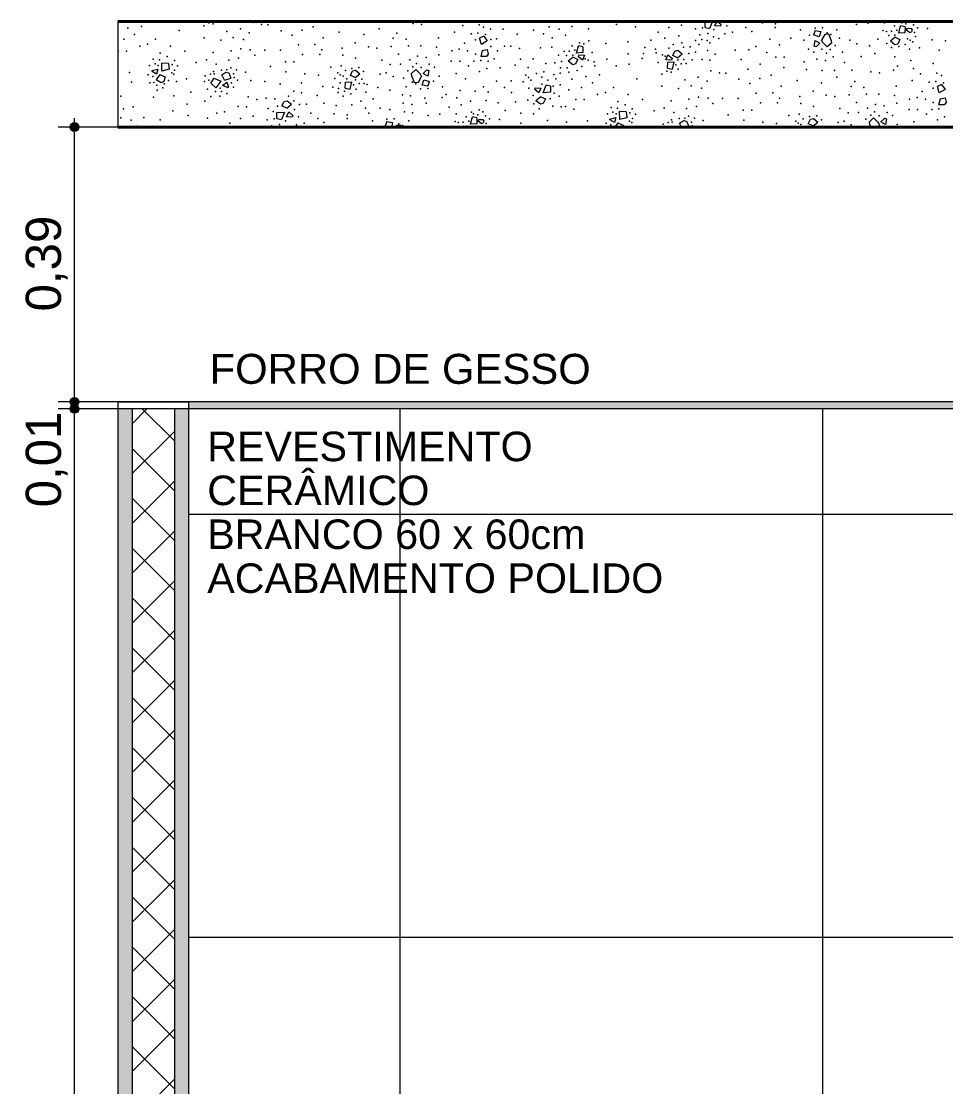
# Model space of a CAD drawing. Header units: metres. Extents: x -1.4 to 64, y -2.2 to 1.7.
# Drawn here: x 57.613 to 58.925, y 0.146 to 1.658 of the extents above; entities that cross this region are included whole.
import ezdxf

# ---------------------------------------------------------------- set-up
doc = ezdxf.new("R2010")
doc.units = ezdxf.units.M
doc.header["$MEASUREMENT"] = 0
for name, color, linetype in [('COTAS CORTE', 7, 'Continuous'), ('FORRO.EXEC', 7, 'Continuous'), ('LAJES.EST', 7, 'Continuous'), ('PAREDE CONSTRUIR', 7, 'Continuous')]:
    doc.layers.add(name, color=color, linetype=linetype)
for name, color, linetype, lineweight, true_color in [('COTAS CORTE_Caneta_No__25', 7, 'Continuous', 13, 0x982312), ('LAJES.EST_Caneta_No__97', 7, 'Continuous', 13, 0x6b6b6b), ('NOTAS-EXECUTIVO.ARQ_Caneta_No__12', 7, 'Continuous', 0, 0x030303), ('PAREDE CONSTRUIR_Caneta_No__97', 7, 'Continuous', 13, 0x6b6b6b)]:
    doc.layers.add(name, color=color, linetype=linetype, lineweight=lineweight, true_color=true_color)
for name, color, linetype, lineweight in [('FORRO.EXEC_Caneta_No__241', 7, 'Continuous', 13), ('LAJES.EST_Caneta_No__1', 7, 'Continuous', 40), ('LAJES.EST_Caneta_No__241', 7, 'Continuous', 13), ('PAREDE CONSTRUIR_Caneta_No__241', 7, 'Continuous', 13), ('PAREDE CONSTRUIR_Caneta_No__83', 84, 'Continuous', 0)]:
    doc.layers.add(name, color=color, linetype=linetype, lineweight=lineweight)
doc.styles.add('GENERATED_STYLE_1', font='arial.ttf')
doc.dimstyles.new('GENERATED_STYLE__1', dxfattribs={"dimtxt": 0.05, "dimasz": 0.02375, "dimexe": 0.18, "dimexo": 0.267183, "dimgap": 0, "dimtad": 1, "dimzin": 0, "dimdsep": 46, "dimtxsty": 'GENERATED_STYLE_1', "dimblk": 'ARROWHEAD_11', "dimblk1": 'ARROWHEAD_11', "dimblk2": 'ARROWHEAD_11', "dimcen": 0.09, "dimclrd": 256, "dimclre": 256, "dimclrt": 256, "dimadec": 0, "dimazin": 0, "dimtfac": 1, "dimtdec": 4, "dimtmove": 0, "dimatfit": 3, "dimfxl": 0, "dimtolj": 1, "dimtzin": 0, "dimarcsym": 0})

# ---------------------------------------------------------------- blocks, each defined once
blk = doc.blocks.new('*X181', base_point=(3.3766, -2.0419))
at = {"layer": 'LAJES.EST_Caneta_No__241', "color": 7, "linetype": 'Continuous', "lineweight": 13}
for p, q in [((58.5838, 1.6493), (58.5841, 1.6577)), ((58.5838, 1.6493), (58.5903, 1.6479)), ((58.5841, 1.6577), (58.5895, 1.6581)), ((58.5944, 1.6581), (58.5903, 1.6479)), ((58.5978, 1.6517), (58.6004, 1.6581)), ((58.6058, 1.6513), (58.5978, 1.6517)), ((58.6013, 1.6581), (58.6064, 1.6539)), ((58.6064, 1.6539), (58.6058, 1.6513)), ((58.8589, 1.6414), (58.8614, 1.6517)), ((58.8679, 1.6503), (58.8614, 1.6517)), ((58.8679, 1.6503), (58.8676, 1.6419)), ((58.8698, 1.6456), (58.8705, 1.6482)), ((58.8705, 1.6482), (58.8768, 1.6479)), ((58.2698, 1.637), (58.2638, 1.6342)), ((58.2665, 1.6253), (58.2638, 1.6342)), ((58.2698, 1.637), (58.2746, 1.6302)), ((58.7399, 1.6452), (58.7376, 1.6389)), ((58.746, 1.636), (58.7376, 1.6389)), ((58.7399, 1.6452), (58.7481, 1.6437)), ((58.7481, 1.6437), (58.746, 1.636)), ((58.7536, 1.6395), (58.749, 1.6315)), ((58.7596, 1.6399), (58.7536, 1.6395)), ((58.7626, 1.6315), (58.7596, 1.6399)), ((58.8538, 1.6355), (58.847, 1.6299)), ((58.8538, 1.6355), (58.8605, 1.6323)), ((58.8676, 1.6419), (58.8589, 1.6414)), ((58.8738, 1.6423), (58.8698, 1.6456)), ((58.8738, 1.6423), (58.8766, 1.6433)), ((58.8778, 1.6464), (58.8766, 1.6433)), ((58.8778, 1.6464), (58.8768, 1.6479)), ((58.2746, 1.6302), (58.2665, 1.6253)), ((58.2675, 1.6167), (58.2748, 1.6182)), ((58.2748, 1.6182), (58.2762, 1.6113)), ((58.4016, 1.6131), (58.4041, 1.6234)), ((58.4106, 1.622), (58.4041, 1.6234)), ((58.4106, 1.622), (58.4103, 1.6137)), ((58.7389, 1.6231), (58.7403, 1.6309)), ((58.7414, 1.6221), (58.7389, 1.6231)), ((58.7403, 1.6309), (58.7469, 1.6272)), ((58.7469, 1.6272), (58.7414, 1.6221)), ((58.7512, 1.628), (58.749, 1.6315)), ((58.7572, 1.6217), (58.7512, 1.628)), ((58.7631, 1.6273), (58.7572, 1.6217)), ((58.7626, 1.6315), (58.7631, 1.6273)), ((58.8533, 1.6249), (58.847, 1.6299)), ((58.8574, 1.6259), (58.8533, 1.6249)), ((58.8605, 1.6323), (58.8574, 1.6259)), ((58.2675, 1.6167), (58.2655, 1.6082)), ((58.2735, 1.608), (58.2655, 1.6082)), ((58.2762, 1.6113), (58.2735, 1.608)), ((58.3965, 1.6072), (58.3897, 1.6017)), ((58.3965, 1.6072), (58.4032, 1.604)), ((58.4032, 1.604), (58.4001, 1.5977)), ((58.4103, 1.6137), (58.4016, 1.6131)), ((58.4042, 1.6078), (58.4048, 1.6105)), ((58.41, 1.6031), (58.4042, 1.6078)), ((58.4048, 1.6105), (58.4128, 1.6101)), ((58.4128, 1.6101), (58.41, 1.6031)), ((58.5283, 1.6035), (58.5312, 1.6106)), ((58.5363, 1.6032), (58.5283, 1.6035)), ((58.5312, 1.6106), (58.537, 1.6058)), ((58.537, 1.6058), (58.5363, 1.6032)), ((58.5379, 1.6096), (58.541, 1.616)), ((58.5446, 1.6064), (58.5379, 1.6096)), ((58.541, 1.616), (58.5451, 1.617)), ((58.5446, 1.6064), (58.5514, 1.612)), ((58.5451, 1.617), (58.5514, 1.612)), ((57.799, 1.5868), (57.7991, 1.5881)), ((57.7991, 1.5881), (57.8072, 1.5904)), ((57.8072, 1.5904), (57.8055, 1.583)), ((57.813, 1.5874), (57.8127, 1.5988)), ((57.8222, 1.5983), (57.8127, 1.5988)), ((57.8232, 1.59), (57.813, 1.5874)), ((57.8222, 1.5983), (57.8232, 1.59)), ((58.0806, 1.5814), (58.0837, 1.5877)), ((58.0837, 1.5877), (58.0878, 1.5887)), ((58.0878, 1.5887), (58.0941, 1.5837)), ((58.1674, 1.5841), (58.1733, 1.5897)), ((58.1733, 1.5897), (58.1793, 1.5834)), ((58.1836, 1.5842), (58.1891, 1.5893)), ((58.1891, 1.5893), (58.1916, 1.5883)), ((58.1916, 1.5883), (58.1902, 1.5804)), ((58.3961, 1.5966), (58.3897, 1.6017)), ((58.4001, 1.5977), (58.3961, 1.5966)), ((58.5305, 1.5916), (58.5308, 1.6)), ((58.5305, 1.5916), (58.537, 1.5902)), ((58.5308, 1.6), (58.5395, 1.6005)), ((58.5395, 1.6005), (58.537, 1.5902)), ((57.8055, 1.583), (57.799, 1.5868)), ((57.8101, 1.5828), (57.8048, 1.5749)), ((57.8118, 1.5709), (57.8048, 1.5749)), ((57.8101, 1.5828), (57.8177, 1.5794)), ((57.8157, 1.5726), (57.8118, 1.5709)), ((57.8177, 1.5794), (57.8157, 1.5726)), ((57.8825, 1.5703), (57.8869, 1.5774)), ((57.8869, 1.5774), (57.8965, 1.573)), ((57.8965, 1.573), (57.8895, 1.5639)), ((57.8979, 1.5822), (57.9037, 1.5862)), ((57.9017, 1.5748), (57.8979, 1.5822)), ((57.9017, 1.5748), (57.9108, 1.5775)), ((57.9037, 1.5862), (57.9078, 1.585)), ((57.9078, 1.585), (57.9108, 1.5775)), ((58.0873, 1.5782), (58.0806, 1.5814)), ((58.0873, 1.5782), (58.0941, 1.5837)), ((58.1679, 1.5799), (58.1674, 1.5841)), ((58.1679, 1.5799), (58.1709, 1.5715)), ((58.1769, 1.5719), (58.1815, 1.5798)), ((58.1793, 1.5834), (58.1815, 1.5798)), ((58.1824, 1.5677), (58.1845, 1.5753)), ((58.1902, 1.5804), (58.1836, 1.5842)), ((58.1845, 1.5753), (58.1929, 1.5725)), ((58.1906, 1.5662), (58.1929, 1.5725)), ((57.8825, 1.5703), (57.8895, 1.5639)), ((57.8991, 1.567), (57.9051, 1.5716)), ((57.9068, 1.5637), (57.8991, 1.567)), ((57.9051, 1.5716), (57.9077, 1.5646)), ((57.9077, 1.5646), (57.9068, 1.5637)), ((58.0732, 1.5634), (58.0735, 1.5717)), ((58.0732, 1.5634), (58.0797, 1.562)), ((58.0735, 1.5717), (58.0822, 1.5723)), ((58.0822, 1.5723), (58.0797, 1.562)), ((58.1709, 1.5715), (58.1769, 1.5719)), ((58.1906, 1.5662), (58.1824, 1.5677)), ((58.3421, 1.5613), (58.3427, 1.5639)), ((58.3478, 1.5565), (58.3421, 1.5613)), ((58.3427, 1.5639), (58.3507, 1.5635)), ((58.3507, 1.5635), (58.3478, 1.5565)), ((58.3539, 1.5566), (58.3582, 1.5673)), ((58.3644, 1.5575), (58.3539, 1.5566)), ((58.3647, 1.5659), (58.3582, 1.5673)), ((58.3647, 1.5659), (58.3644, 1.5575)), ((58.9196, 1.5684), (58.9136, 1.5657)), ((58.9163, 1.5567), (58.9136, 1.5657)), ((58.9244, 1.5616), (58.9163, 1.5567)), ((58.9196, 1.5684), (58.9244, 1.5616)), ((57.9834, 1.5381), (57.9865, 1.5445)), ((57.9865, 1.5445), (57.9906, 1.5455)), ((57.9906, 1.5455), (57.9969, 1.5405)), ((58.3506, 1.5511), (58.3438, 1.5455)), ((58.3502, 1.5405), (58.3438, 1.5455)), ((58.3506, 1.5511), (58.3573, 1.5479)), ((58.3573, 1.5479), (58.3542, 1.5415)), ((58.9173, 1.5481), (58.9153, 1.5396)), ((58.9173, 1.5481), (58.9246, 1.5496)), ((58.926, 1.5427), (58.9233, 1.5394)), ((58.9246, 1.5496), (58.926, 1.5427)), ((57.976, 1.5201), (57.9763, 1.5285)), ((57.9763, 1.5285), (57.9868, 1.5294)), ((57.9868, 1.5294), (57.9825, 1.5187)), ((57.9901, 1.5349), (57.9834, 1.5381)), ((57.99, 1.5225), (57.9929, 1.5295)), ((57.9901, 1.5349), (57.9969, 1.5405)), ((57.9929, 1.5295), (57.9987, 1.5247)), ((58.3542, 1.5415), (58.3502, 1.5405)), ((58.4628, 1.5188), (58.4625, 1.5302)), ((58.472, 1.5297), (58.4625, 1.5302)), ((58.472, 1.5297), (58.473, 1.5214)), ((58.9233, 1.5394), (58.9153, 1.5396)), ((57.976, 1.5201), (57.9825, 1.5187)), ((57.998, 1.5221), (57.99, 1.5225)), ((57.9987, 1.5247), (57.998, 1.5221)), ((58.1321, 1.516), (58.1298, 1.5097)), ((58.1321, 1.516), (58.1403, 1.5145)), ((58.1403, 1.5145), (58.1386, 1.5081)), ((58.2511, 1.5122), (58.2537, 1.5225)), ((58.2598, 1.5128), (58.2511, 1.5122)), ((58.2601, 1.5211), (58.2537, 1.5225)), ((58.2601, 1.5211), (58.2598, 1.5128)), ((58.262, 1.5164), (58.2627, 1.519)), ((58.2661, 1.5131), (58.262, 1.5164)), ((58.2627, 1.519), (58.269, 1.5187)), ((58.2661, 1.5131), (58.2688, 1.5141)), ((58.27, 1.5172), (58.2688, 1.5141)), ((58.27, 1.5172), (58.269, 1.5187)), ((58.4488, 1.5182), (58.4489, 1.5195)), ((58.4553, 1.5144), (58.4488, 1.5182)), ((58.4489, 1.5195), (58.457, 1.5218)), ((58.457, 1.5218), (58.4553, 1.5144)), ((58.4599, 1.5142), (58.4559, 1.5081)), ((58.4599, 1.5142), (58.4676, 1.5108)), ((58.473, 1.5214), (58.4628, 1.5188)), ((58.5477, 1.5136), (58.5535, 1.5176)), ((58.5505, 1.5081), (58.5477, 1.5136)), ((58.5535, 1.5176), (58.5576, 1.5164)), ((58.5576, 1.5164), (58.5606, 1.5089)), ((58.7304, 1.5128), (58.7335, 1.5191)), ((58.7371, 1.5096), (58.7304, 1.5128)), ((58.7335, 1.5191), (58.7376, 1.5201)), ((58.7371, 1.5096), (58.7439, 1.5151)), ((58.7376, 1.5201), (58.7439, 1.5151)), ((58.8173, 1.5155), (58.8231, 1.5211)), ((58.8177, 1.5113), (58.8173, 1.5155)), ((58.8231, 1.5211), (58.8292, 1.5148)), ((58.8292, 1.5148), (58.8313, 1.5112)), ((58.8334, 1.5156), (58.8389, 1.5207)), ((58.84, 1.5118), (58.8334, 1.5156)), ((58.8389, 1.5207), (58.8414, 1.5197)), ((58.8414, 1.5197), (58.84, 1.5118)), ((58.1345, 1.5081), (58.1298, 1.5097)), ((58.1458, 1.5103), (58.1446, 1.5081)), ((58.1518, 1.5107), (58.1458, 1.5103)), ((58.1527, 1.5081), (58.1518, 1.5107)), ((58.4676, 1.5108), (58.4668, 1.5081)), ((58.5363, 1.5081), (58.5368, 1.5088)), ((58.5368, 1.5088), (58.5382, 1.5081)), ((58.5579, 1.5081), (58.5606, 1.5089)), ((58.8177, 1.5113), (58.8188, 1.5081)), ((58.8295, 1.5081), (58.8313, 1.5112))]:
    blk.add_line(p, q, dxfattribs=at)
for p in [(57.7526, 1.6571), (57.7646, 1.6483), (57.7842, 1.6509), (57.8724, 1.6517), (57.8796, 1.6561), (57.8856, 1.6545), (57.9423, 1.6566), (57.9543, 1.6534), (57.9633, 1.653), (58.0277, 1.6505), (58.1002, 1.6567), (58.1176, 1.6568), (58.1422, 1.6575), (58.1694, 1.6552), (58.1816, 1.6534), (58.2014, 1.6576), (58.24, 1.6523), (58.2632, 1.6531), (58.2694, 1.6499), (58.3624, 1.6502), (58.3948, 1.6509), (58.458, 1.6537), (58.4853, 1.6501), (58.4986, 1.6567), (58.5324, 1.6492), (58.5505, 1.6527), (58.5803, 1.649), (58.6146, 1.6518), (58.6323, 1.6568), (58.6419, 1.6495), (58.6653, 1.6561), (58.6835, 1.6493), (58.6836, 1.6546), (58.7143, 1.6568), (58.74, 1.6486), (58.7503, 1.649), (58.7762, 1.6574), (58.7988, 1.6538), (58.8151, 1.6555), (58.8386, 1.6561), (58.8525, 1.6517), (58.863, 1.656), (58.869, 1.6544), (58.8798, 1.6531), (58.8855, 1.649), (58.8997, 1.6481), (57.7589, 1.633), (57.7742, 1.6394), (57.8374, 1.6451), (57.8728, 1.6349), (57.9053, 1.6437), (57.9143, 1.6351), (57.9244, 1.6473), (57.9369, 1.6417), (57.982, 1.6445), (57.9977, 1.6383), (58.012, 1.6458), (58.042, 1.6349), (58.0647, 1.6428), (58.0994, 1.6395), (58.1212, 1.6474), (58.1413, 1.634), (58.1464, 1.6414), (58.2053, 1.6349), (58.228, 1.6428), (58.252, 1.6402), (58.2615, 1.6414), (58.2724, 1.6394), (58.2795, 1.6469), (58.288, 1.6332), (58.2972, 1.6471), (58.3172, 1.64), (58.3405, 1.6455), (58.3544, 1.6405), (58.3669, 1.6349), (58.377, 1.6471), (58.386, 1.6385), (58.4185, 1.6473), (58.5171, 1.6428), (58.5267, 1.634), (58.5464, 1.6375), (58.5701, 1.6473), (58.5764, 1.6388), (58.5877, 1.6408), (58.596, 1.6361), (58.5963, 1.6463), (58.6036, 1.6339), (58.6117, 1.6406), (58.6226, 1.6429), (58.6504, 1.6438), (58.6759, 1.6329), (58.7055, 1.6342), (58.7194, 1.6461), (58.732, 1.6383), (58.7572, 1.642), (58.7622, 1.6394), (58.7709, 1.6462), (58.7747, 1.634), (58.8289, 1.6329), (58.8368, 1.6451), (58.8412, 1.6436), (58.8445, 1.6378), (58.8485, 1.644), (58.8533, 1.6385), (58.8562, 1.6456), (58.871, 1.6333), (58.8809, 1.6423), (58.8827, 1.6365), (57.7816, 1.6231), (57.7927, 1.6255), (57.8041, 1.6328), (57.825, 1.6228), (57.8965, 1.6314), (57.9249, 1.619), (57.9289, 1.6321), (58.0068, 1.6246), (58.03, 1.6254), (58.0686, 1.6201), (58.0874, 1.6278), (58.1061, 1.6221), (58.1182, 1.6202), (58.1385, 1.6225), (58.1595, 1.6326), (58.1631, 1.6232), (58.1805, 1.6233), (58.2029, 1.6215), (58.235, 1.6187), (58.2423, 1.6272), (58.258, 1.6319), (58.2798, 1.6225), (58.2799, 1.6323), (58.2993, 1.6231), (58.3083, 1.6228), (58.3204, 1.6195), (58.3504, 1.6206), (58.3665, 1.6214), (58.3952, 1.6235), (58.4057, 1.6277), (58.4117, 1.6261), (58.4189, 1.6305), (58.4432, 1.6266), (58.4744, 1.629), (58.4983, 1.6212), (58.5071, 1.6313), (58.5136, 1.6187), (58.5322, 1.6199), (58.5387, 1.6251), (58.5508, 1.6277), (58.553, 1.6214), (58.5626, 1.6217), (58.5701, 1.6308), (58.5751, 1.6252), (58.5793, 1.6325), (58.5867, 1.6309), (58.5905, 1.6274), (58.646, 1.6178), (58.6561, 1.6224), (58.6894, 1.6249), (58.7238, 1.6313), (58.7305, 1.6185), (58.7494, 1.6187), (58.7614, 1.618), (58.7684, 1.6237), (58.7891, 1.6313), (58.7991, 1.6262), (58.8172, 1.6235), (58.842, 1.6267), (58.8485, 1.6208), (58.8588, 1.6222), (58.8678, 1.6253), (58.8738, 1.6187), (58.8751, 1.6313), (58.8785, 1.6288), (58.8884, 1.6204), (58.906, 1.6319), (58.9253, 1.6302), (57.7507, 1.616), (57.7625, 1.616), (57.8007, 1.6045), (57.8097, 1.6035), (57.8104, 1.613), (57.8205, 1.608), (57.8453, 1.6159), (57.8761, 1.6036), (57.8859, 1.6139), (57.9078, 1.6028), (57.9111, 1.6164), (57.9219, 1.6058), (57.9384, 1.6176), (57.9449, 1.6101), (57.9589, 1.6173), (57.9812, 1.6173), (58.0125, 1.611), (58.0369, 1.611), (58.0399, 1.6177), (58.0699, 1.6099), (58.0878, 1.606), (58.1252, 1.603), (58.1489, 1.6117), (58.1648, 1.6037), (58.1759, 1.6089), (58.188, 1.607), (58.2061, 1.6108), (58.2243, 1.6163), (58.2467, 1.6164), (58.2578, 1.6116), (58.2847, 1.6051), (58.2892, 1.6164), (58.322, 1.6046), (58.34, 1.6051), (58.3756, 1.6099), (58.3839, 1.6154), (58.3872, 1.6096), (58.3912, 1.6157), (58.396, 1.6102), (58.3989, 1.6173), (58.4137, 1.6051), (58.4178, 1.6031), (58.4236, 1.6141), (58.4445, 1.6046), (58.4746, 1.6119), (58.4947, 1.6055), (58.4967, 1.6123), (58.5146, 1.6133), (58.5233, 1.6106), (58.5274, 1.6086), (58.5451, 1.6034), (58.5539, 1.6041), (58.561, 1.6125), (58.5656, 1.6037), (58.5704, 1.6145), (58.5798, 1.6041), (58.5873, 1.6166), (58.5905, 1.603), (58.5984, 1.6117), (58.6266, 1.617), (58.6351, 1.604), (58.6715, 1.614), (58.6842, 1.6073), (58.6963, 1.6074), (58.7382, 1.6142), (58.7425, 1.6044), (58.7561, 1.6129), (58.7657, 1.6077), (58.7789, 1.6142), (58.8053, 1.6084), (58.8248, 1.6123), (58.8533, 1.6076), (58.9161, 1.6172), (57.7955, 1.5955), (57.8032, 1.598), (57.8077, 1.5954), (57.8273, 1.5969), (57.8307, 1.6023), (57.831, 1.5888), (57.8351, 1.5951), (57.8616, 1.5997), (57.8898, 1.5975), (57.8975, 1.589), (57.9052, 1.5891), (57.9106, 1.5922), (57.9189, 1.5895), (57.967, 1.5941), (57.9883, 1.6006), (58.0002, 1.6007), (58.0527, 1.5933), (58.0674, 1.5949), (58.0733, 1.5883), (58.0824, 1.5914), (58.0926, 1.5928), (58.137, 1.597), (58.1515, 1.5972), (58.1621, 1.5877), (58.1691, 1.5934), (58.1744, 1.5984), (58.1811, 1.5927), (58.1923, 1.5971), (58.2, 1.5929), (58.2236, 1.6018), (58.2357, 1.6018), (58.2483, 1.5951), (58.2559, 1.6016), (58.2657, 1.6026), (58.2739, 1.5914), (58.2759, 1.6016), (58.2932, 1.5921), (58.3141, 1.5959), (58.3326, 1.5925), (58.3577, 1.5982), (58.3708, 1.5992), (58.3785, 1.592), (58.3801, 1.6011), (58.3882, 1.5923), (58.4024, 1.5885), (58.4089, 1.5938), (58.4266, 1.6004), (58.4275, 1.5949), (58.4576, 1.595), (58.476, 1.5972), (58.5175, 1.5996), (58.5422, 1.5963), (58.5459, 1.5902), (58.55, 1.5979), (58.5572, 1.5983), (58.5921, 1.588), (58.6444, 1.59), (58.6621, 1.5975), (58.6955, 1.5928), (58.7244, 1.6006), (58.7276, 1.5898), (58.75, 1.5881), (58.7546, 1.6025), (58.7674, 1.5882), (58.7816, 1.5997), (58.792, 1.5889), (58.8512, 1.589), (58.8569, 1.5947), (58.8759, 1.6026), (58.8799, 1.5914), (58.9074, 1.5981), (57.767, 1.5856), (57.7935, 1.5823), (57.8, 1.5796), (57.8223, 1.5743), (57.8269, 1.585), (57.8299, 1.583), (57.8336, 1.5725), (57.8481, 1.5765), (57.8734, 1.5726), (57.8745, 1.5809), (57.8794, 1.5747), (57.8817, 1.5832), (57.8861, 1.587), (57.8873, 1.5836), (57.9148, 1.5838), (57.9156, 1.5783), (57.9204, 1.5748), (57.9314, 1.5861), (57.9394, 1.5742), (57.9589, 1.5726), (57.9889, 1.5865), (58.0159, 1.5834), (58.0351, 1.5817), (58.0584, 1.5771), (58.0627, 1.5848), (58.066, 1.5823), (58.0701, 1.5803), (58.0756, 1.5764), (58.0879, 1.5752), (58.0966, 1.5758), (58.0992, 1.5869), (58.1229, 1.583), (58.1314, 1.5852), (58.1414, 1.58), (58.1558, 1.5774), (58.1985, 1.5731), (58.2067, 1.5801), (58.2304, 1.5842), (58.244, 1.5763), (58.2637, 1.5868), (58.2878, 1.573), (58.3088, 1.5736), (58.3294, 1.5817), (58.3332, 1.5782), (58.3368, 1.5746), (58.3447, 1.5839), (58.3524, 1.5791), (58.3551, 1.5865), (58.3608, 1.5744), (58.3691, 1.5827), (58.3721, 1.5764), (58.3783, 1.5844), (58.3904, 1.586), (58.3948, 1.5761), (58.4144, 1.5797), (58.434, 1.5823), (58.4872, 1.5765), (58.5223, 1.5831), (58.5294, 1.5875), (58.5355, 1.5859), (58.5551, 1.5751), (58.5742, 1.5787), (58.5867, 1.5731), (58.6041, 1.5848), (58.6131, 1.5844), (58.6318, 1.5759), (58.6618, 1.5772), (58.6776, 1.5819), (58.7145, 1.5742), (58.771, 1.5788), (58.7962, 1.5728), (58.8193, 1.5866), (58.8314, 1.5848), (58.8779, 1.5742), (58.8898, 1.5837), (58.9113, 1.5728), (58.913, 1.5845), (58.9192, 1.5813), (57.77, 1.5717), (57.7956, 1.5709), (57.8015, 1.5713), (57.8056, 1.5675), (57.806, 1.5604), (57.8142, 1.5636), (57.8164, 1.5694), (57.854, 1.5578), (57.8777, 1.5617), (57.889, 1.5584), (57.8956, 1.5635), (57.8975, 1.5586), (57.9115, 1.5709), (57.9148, 1.5647), (57.9806, 1.5688), (58.0003, 1.559), (58.011, 1.5709), (58.0415, 1.5655), (58.0556, 1.5646), (58.0629, 1.5573), (58.0635, 1.563), (58.0658, 1.5708), (58.0722, 1.5592), (58.0849, 1.568), (58.0886, 1.5619), (58.0927, 1.5697), (58.0999, 1.57), (58.1025, 1.5576), (58.1043, 1.5685), (58.1195, 1.564), (58.1366, 1.5604), (58.1596, 1.5652), (58.1683, 1.572), (58.1733, 1.5694), (58.1802, 1.5624), (58.1905, 1.5628), (58.2111, 1.5653), (58.2364, 1.5598), (58.2576, 1.5591), (58.2694, 1.5653), (58.2758, 1.5576), (58.2992, 1.5641), (58.3259, 1.5723), (58.3339, 1.5634), (58.3522, 1.5689), (58.3682, 1.5662), (58.3784, 1.5679), (58.3907, 1.5609), (58.4087, 1.5644), (58.424, 1.5708), (58.4539, 1.5643), (58.5226, 1.5663), (58.5463, 1.5628), (58.5641, 1.5666), (58.5787, 1.5635), (58.6475, 1.5697), (58.6918, 1.5663), (58.7372, 1.5592), (58.7492, 1.5709), (58.7911, 1.5654), (58.8093, 1.564), (58.8551, 1.5663), (58.8921, 1.5586), (58.9019, 1.5716), (58.9078, 1.5633), (58.9222, 1.5708), (57.7546, 1.5518), (57.8012, 1.5507), (57.83, 1.5526), (57.8741, 1.545), (57.8824, 1.5515), (57.8953, 1.552), (57.905, 1.5557), (57.9356, 1.5511), (57.9478, 1.547), (57.9609, 1.549), (57.973, 1.5483), (57.9925, 1.552), (58, 1.5451), (58.0112, 1.5566), (58.0333, 1.553), (58.0701, 1.5519), (58.0809, 1.5551), (58.0955, 1.5447), (58.1127, 1.548), (58.1543, 1.5539), (58.1656, 1.5523), (58.1861, 1.5493), (58.2105, 1.5498), (58.2162, 1.5545), (58.2317, 1.5494), (58.2509, 1.545), (58.2731, 1.5458), (58.2904, 1.5425), (58.3089, 1.5569), (58.3149, 1.5439), (58.3323, 1.546), (58.3397, 1.5529), (58.3639, 1.5483), (58.3699, 1.556), (58.3769, 1.5518), (58.4005, 1.5474), (58.4123, 1.5474), (58.4314, 1.5545), (58.4426, 1.5569), (58.4602, 1.5444), (58.4748, 1.5542), (58.4951, 1.5473), (58.5357, 1.5453), (58.5609, 1.5478), (58.5747, 1.5504), (58.5882, 1.549), (58.6087, 1.5488), (58.631, 1.5487), (58.6566, 1.556), (58.6623, 1.5425), (58.6798, 1.5568), (58.6867, 1.5425), (58.6897, 1.5491), (58.7184, 1.5515), (58.7559, 1.5535), (58.7681, 1.5516), (58.7883, 1.5539), (58.7987, 1.5431), (58.8129, 1.5546), (58.8303, 1.5547), (58.8527, 1.553), (58.8559, 1.5422), (58.8741, 1.5477), (58.8848, 1.5501), (58.8965, 1.5478), (58.9076, 1.543), (57.7586, 1.5341), (57.7724, 1.5367), (57.8283, 1.531), (57.8486, 1.5404), (57.8908, 1.5276), (57.902, 1.5299), (57.921, 1.5371), (57.9328, 1.537), (57.9638, 1.5342), (57.9708, 1.53), (57.9768, 1.5378), (58.001, 1.5331), (58.0084, 1.54), (58.0184, 1.5406), (58.0245, 1.5276), (58.043, 1.542), (58.0602, 1.5386), (58.0824, 1.5395), (58.1017, 1.5351), (58.1065, 1.5277), (58.1228, 1.5347), (58.1366, 1.5328), (58.1552, 1.542), (58.1572, 1.5299), (58.1676, 1.5402), (58.1685, 1.5282), (58.1882, 1.542), (58.2206, 1.5365), (58.2378, 1.5397), (58.2524, 1.5293), (58.2633, 1.5326), (58.2684, 1.5296), (58.3001, 1.5315), (58.3222, 1.5279), (58.3404, 1.527), (58.3407, 1.5409), (58.3482, 1.534), (58.3677, 1.5377), (58.3798, 1.537), (58.3856, 1.5374), (58.3978, 1.5334), (58.4505, 1.5359), (58.453, 1.5294), (58.4595, 1.5349), (58.4703, 1.5394), (58.4771, 1.5283), (58.4805, 1.5337), (58.5114, 1.5311), (58.5259, 1.535), (58.5396, 1.5289), (58.5576, 1.5342), (58.5718, 1.5372), (58.5947, 1.5415), (58.6381, 1.532), (58.65, 1.5321), (58.7197, 1.5413), (58.7376, 1.5374), (58.775, 1.5344), (58.7868, 1.5284), (58.8014, 1.5286), (58.8146, 1.5351), (58.8242, 1.5298), (58.8257, 1.5403), (58.8378, 1.5384), (58.8421, 1.5285), (58.8734, 1.5332), (58.8855, 1.5332), (58.9058, 1.533), (58.9155, 1.534), (57.7547, 1.521), (57.7693, 1.5179), (57.7871, 1.5217), (57.8107, 1.5181), (57.8502, 1.5245), (57.8775, 1.5209), (57.9093, 1.5136), (57.9246, 1.52), (57.9427, 1.5235), (57.9624, 1.5182), (57.9725, 1.5198), (57.9885, 1.5171), (58.0069, 1.5226), (58.0148, 1.5138), (58.0342, 1.5204), (58.0427, 1.5147), (58.0575, 1.5269), (58.0757, 1.5201), (58.0758, 1.5254), (58.1117, 1.5169), (58.1322, 1.5194), (58.1425, 1.5198), (58.1494, 1.5128), (58.1632, 1.517), (58.191, 1.5246), (58.2074, 1.5264), (58.2291, 1.516), (58.2308, 1.5269), (58.2334, 1.5144), (58.2407, 1.5148), (58.2447, 1.5225), (58.2484, 1.5164), (58.2552, 1.5268), (58.2612, 1.5252), (58.272, 1.5239), (58.2731, 1.5131), (58.2778, 1.5198), (58.2919, 1.5189), (58.3223, 1.5136), (58.3602, 1.5172), (58.387, 1.5148), (58.4168, 1.517), (58.4434, 1.5137), (58.4454, 1.5269), (58.4575, 1.5268), (58.4767, 1.5164), (58.4797, 1.5144), (58.4808, 1.5202), (58.4849, 1.5266), (58.5243, 1.5123), (58.5315, 1.5146), (58.536, 1.5184), (58.5371, 1.515), (58.5473, 1.5204), (58.555, 1.5205), (58.5604, 1.5236), (58.5647, 1.5152), (58.5687, 1.5209), (58.5812, 1.5175), (58.6168, 1.5255), (58.6387, 1.5179), (58.6657, 1.5148), (58.685, 1.5131), (58.7026, 1.5247), (58.7125, 1.5162), (58.7158, 1.5137), (58.7172, 1.5263), (58.7231, 1.5197), (58.7322, 1.5229), (58.7424, 1.5242), (58.749, 1.5183), (58.7727, 1.5144), (58.7812, 1.5166), (58.8119, 1.5191), (58.8189, 1.5248), (58.8309, 1.5241), (58.8498, 1.5243), (58.8802, 1.5156), (58.8981, 1.5265), (58.9135, 1.5182), (58.9237, 1.5228), (57.7782, 1.5093), (57.9386, 1.5083), (57.9686, 1.5096), (57.98, 1.5116), (58.0039, 1.5114), (58.1242, 1.5091), (58.1544, 1.5102), (58.2367, 1.5086), (58.2455, 1.5093), (58.4499, 1.511), (58.5654, 1.5097), (58.7082, 1.5085), (58.7199, 1.5117), (58.7912, 1.5114), (58.8056, 1.5088), (58.8566, 1.5115)]:
    blk.add_point(p, dxfattribs=at)
blk = doc.blocks.new('*D185', base_point=(3.3766, -2.0419))
at = {"layer": 'COTAS CORTE_Caneta_No__25', "linetype": 'Continuous', "lineweight": 13, "true_color": 0x982312}
for points in [[(57.6828, 1.1081), (57.6833, 1.1058), (57.6846, 1.1037), (57.6866, 1.1024), (57.689, 1.1019), (57.6914, 1.1024), (57.6935, 1.1037), (57.6948, 1.1058), (57.6953, 1.1081), (57.6948, 1.1105), (57.6935, 1.1126), (57.6914, 1.1139), (57.689, 1.1144), (57.6866, 1.1139), (57.6846, 1.1126), (57.6833, 1.1105)], [(57.6828, -2.0419), (57.6833, -2.0442), (57.6846, -2.0463), (57.6866, -2.0476), (57.689, -2.0481), (57.6914, -2.0476), (57.6935, -2.0463), (57.6948, -2.0442), (57.6953, -2.0419), (57.6948, -2.0395), (57.6935, -2.0374), (57.6914, -2.0361), (57.689, -2.0356), (57.6866, -2.0361), (57.6846, -2.0374), (57.6833, -2.0395)]]:
    blk.add_hatch(color=24, dxfattribs=at).paths.add_polyline_path(points)
at = {"layer": 'COTAS CORTE_Caneta_No__25', "color": 24, "linetype": 'Continuous', "lineweight": 13, "true_color": 0x982312}
for p, q in [((57.6828, 1.1081), (57.6656, 1.1081)), ((57.9562, 1.1081), (57.6953, 1.1081)), ((57.689, -2.0356), (57.689, 1.1019)), ((57.6828, -2.0419), (57.6656, -2.0419)), ((57.689, -2.0544), (57.689, -2.0481)), ((57.9562, -2.0419), (57.6953, -2.0419))]:
    blk.add_line(p, q, dxfattribs=at)
for centre in [(57.689, 1.1081), (57.689, -2.0419)]:
    blk.add_circle(centre, 0.00625, dxfattribs=at)
at = {"layer": 'COTAS CORTE_Caneta_No__25', "color": 24, "lineweight": 13, "true_color": 0x982312, "char_height": 0.05, "attachment_point": 7, "rotation": 90, "style": 'GENERATED_STYLE_1'}
for s, insert in [('\\A1;{\\pql;\\fArial|b0|i0|c0|p0;\\W1.000000;0,01}', (57.679, 0.9684)), ('\\A1;{\\pql;\\fArial|b0|i0|c0|p0;\\W1.000000;3,15}', (57.679, -0.6003))]:
    blk.add_mtext(s, dxfattribs=dict(at, insert=insert))
blk = doc.blocks.new('ARROWHEAD_11')
at = {"color": 0, "linetype": 'Continuous', "lineweight": 0}
blk.add_line((0, 0), (-1, 0), dxfattribs=at)
at = {"color": 0, "linetype": 'Continuous', "lineweight": 0, "const_width": 0.25, "flags": 128}
blk.add_lwpolyline([(-0.125, 0, 1), (0.125, 0, 1)], format="xyb", close=True, dxfattribs=at)
blk = doc.blocks.new('*D186', base_point=(3.3766, -2.0419))
at = {"layer": 'COTAS CORTE_Caneta_No__25', "linetype": 'Continuous', "lineweight": 13, "true_color": 0x982312}
for points in [[(57.6828, 1.1181), (57.6833, 1.1158), (57.6846, 1.1137), (57.6866, 1.1124), (57.689, 1.1119), (57.6914, 1.1124), (57.6935, 1.1137), (57.6948, 1.1158), (57.6953, 1.1181), (57.6948, 1.1205), (57.6935, 1.1226), (57.6914, 1.1239), (57.689, 1.1244), (57.6866, 1.1239), (57.6846, 1.1226), (57.6833, 1.1205)], [(57.6828, 1.1081), (57.6833, 1.1058), (57.6846, 1.1037), (57.6866, 1.1024), (57.689, 1.1019), (57.6914, 1.1024), (57.6935, 1.1037), (57.6948, 1.1058), (57.6953, 1.1081), (57.6948, 1.1105), (57.6935, 1.1126), (57.6914, 1.1139), (57.689, 1.1144), (57.6866, 1.1139), (57.6846, 1.1126), (57.6833, 1.1105)]]:
    blk.add_hatch(color=24, dxfattribs=at).paths.add_polyline_path(points)
at = {"layer": 'COTAS CORTE_Caneta_No__25', "color": 24, "linetype": 'Continuous', "lineweight": 13, "true_color": 0x982312}
for p, q in [((57.6828, 1.1181), (57.6656, 1.1181)), ((57.6828, 1.1081), (57.6656, 1.1081)), ((57.689, 1.1081), (57.689, 1.1119)), ((57.9562, 1.1181), (57.6953, 1.1181)), ((57.9562, 1.1081), (57.6953, 1.1081))]:
    blk.add_line(p, q, dxfattribs=at)
for centre in [(57.689, 1.1181), (57.689, 1.1081)]:
    blk.add_circle(centre, 0.00625, dxfattribs=at)
blk = doc.blocks.new('*D187', base_point=(3.3766, -2.0419))
at = {"layer": 'COTAS CORTE_Caneta_No__25', "linetype": 'Continuous', "lineweight": 13, "true_color": 0x982312}
for points in [[(57.6828, 1.5081), (57.6833, 1.5058), (57.6846, 1.5037), (57.6866, 1.5024), (57.689, 1.5019), (57.6914, 1.5024), (57.6935, 1.5037), (57.6948, 1.5058), (57.6953, 1.5081), (57.6948, 1.5105), (57.6935, 1.5126), (57.6914, 1.5139), (57.689, 1.5144), (57.6866, 1.5139), (57.6846, 1.5126), (57.6833, 1.5105)], [(57.6828, 1.1181), (57.6833, 1.1158), (57.6846, 1.1137), (57.6866, 1.1124), (57.689, 1.1119), (57.6914, 1.1124), (57.6935, 1.1137), (57.6948, 1.1158), (57.6953, 1.1181), (57.6948, 1.1205), (57.6935, 1.1226), (57.6914, 1.1239), (57.689, 1.1244), (57.6866, 1.1239), (57.6846, 1.1226), (57.6833, 1.1205)]]:
    blk.add_hatch(color=24, dxfattribs=at).paths.add_polyline_path(points)
at = {"layer": 'COTAS CORTE_Caneta_No__25', "color": 24, "linetype": 'Continuous', "lineweight": 13, "true_color": 0x982312}
for p, q in [((57.689, 1.5144), (57.689, 1.5206)), ((57.6828, 1.5081), (57.6656, 1.5081)), ((57.689, 1.1244), (57.689, 1.5019)), ((57.9562, 1.5081), (57.6953, 1.5081)), ((57.6828, 1.1181), (57.6656, 1.1181)), ((57.9562, 1.1181), (57.6953, 1.1181))]:
    blk.add_line(p, q, dxfattribs=at)
for centre in [(57.689, 1.5081), (57.689, 1.1181)]:
    blk.add_circle(centre, 0.00625, dxfattribs=at)
at = {"layer": 'COTAS CORTE_Caneta_No__25', "color": 24, "lineweight": 13, "true_color": 0x982312, "insert": (57.679, 1.2464), "char_height": 0.05, "attachment_point": 7, "rotation": 90, "style": 'GENERATED_STYLE_1'}
blk.add_mtext('\\A1;{\\pql;\\fArial|b0|i0|c0|p0;\\W1.000000;0,39}', dxfattribs=at)

msp = doc.modelspace()

# ---------------------------------------------------------------- hatches: boundary and pattern name
at = {"layer": 'FORRO.EXEC', "linetype": 'Continuous', "lineweight": 0, "true_color": 0xffffff}
msp.add_hatch(color=7, dxfattribs=at).paths.add_polyline_path([(57.8506, 1.1181), (57.8506, 1.1081), (59.9506, 1.1081), (59.9506, 1.1181)])
at = {"layer": 'PAREDE CONSTRUIR', "linetype": 'Continuous', "lineweight": 0, "true_color": 0xffffff}
for points in [[(57.7506, 1.1081), (57.7506, -2.0419), (57.7706, -2.0419), (57.7706, 1.1081)], [(57.8306, -2.0419), (57.8506, -2.0419), (57.8506, 1.1081), (57.8306, 1.1081)]]:
    msp.add_hatch(color=7, dxfattribs=at).paths.add_polyline_path(points)
at = {"layer": 'PAREDE CONSTRUIR_Caneta_No__83', "linetype": 'Continuous', "lineweight": 0}
h = msp.add_hatch(dxfattribs=at)
h.set_pattern_fill('Placomur_0013', color=84, style=0, pattern_type=2)
h.set_pattern_definition([(45, (3.37655, -2.041855), (-0.03535534, 0.03535534), []), (135, (3.37655, -2.041855), (0.03535534, 0.03535534), [])])
h.paths.add_polyline_path([(57.7706, 1.1081), (57.7706, -2.0419), (57.8306, -2.0419), (57.8306, 1.1081)])
at = {"layer": 'PAREDE CONSTRUIR_Caneta_No__97', "linetype": 'Continuous', "lineweight": 13, "true_color": 0x6b6b6b}
h = msp.add_hatch(dxfattribs=at)
h.set_pattern_fill('Ceramica_60_x_60_0013', color=251, style=0, pattern_type=2)
h.set_pattern_definition([(180, (59.9506, -2.04186), (0, 0.6), []), (90, (59.9506, -2.04186), (0.6, 0), [])])
h.paths.add_polyline_path([(57.8506, -2.0419), (57.9102, -2.0419), (57.9102, 0.1081), (58.9602, 0.1081), (58.9602, -2.0419), (59.9506, -2.0419), (59.9506, -1.3819), (59.8197, -1.3819), (59.8197, -1.4019), (59.7777, -1.4019), (59.7777, -1.3819), (59.7604, -1.3819), (59.7422, -1.3816), (59.7272, -1.3787), (59.7271, -1.3787), (59.7114, -1.3757), (59.6821, -1.3645), (59.6686, -1.3564), (59.6639, -1.3537), (59.6539, -1.3452), (59.6455, -1.3351), (59.6389, -1.3238), (59.6344, -1.3114), (59.6322, -1.2984), (59.6322, -1.2919), (59.6222, -1.2919), (59.6222, -1.2918), (59.6222, -1.2889), (59.6233, -1.2826), (59.6254, -1.2767), (59.6285, -1.2712), (59.6325, -1.2663), (59.6374, -1.2622), (59.6401, -1.2606), (59.6415, -1.2598), (59.6441, -1.2576), (59.6463, -1.2549), (59.6477, -1.2524), (59.6515, -1.2445), (59.652, -1.242), (59.6521, -1.2419), (59.8937, -1.2419), (59.8937, -1.1469), (59.7987, -1.1469), (59.7987, -1.1285), (59.8783, -1.1229), (59.8729, -1.1144), (59.8674, -1.0986), (59.8656, -1.0827), (59.8656, -0.801), (59.8674, -0.7851), (59.8729, -0.7693), (59.8819, -0.755), (59.8938, -0.7431), (59.908, -0.7342), (59.9239, -0.7286), (59.9397, -0.7269), (59.9456, -0.7269), (59.9456, -0.7171), (59.9506, -0.7171), (59.9506, 1.1081), (57.8506, 1.1081)])
h.paths.add_polyline_path([(59.6957, -0.7437), (59.6962, -0.7363), (59.6989, -0.7294), (59.7036, -0.7235), (59.7097, -0.7193), (59.7169, -0.7171), (59.7243, -0.7171), (59.7314, -0.7193), (59.7376, -0.7235), (59.7422, -0.7294), (59.745, -0.7363), (59.7455, -0.7437), (59.7439, -0.751), (59.7401, -0.7574), (59.7356, -0.7617), (59.7356, -1.1222), (59.7376, -1.1235), (59.7422, -1.1294), (59.745, -1.1363), (59.7455, -1.1437), (59.7439, -1.151), (59.7401, -1.1574), (59.7347, -1.1625), (59.728, -1.1657), (59.7206, -1.1669), (59.7132, -1.1657), (59.7065, -1.1625), (59.701, -1.1574), (59.6973, -1.151), (59.6957, -1.1437), (59.6962, -1.1363), (59.6989, -1.1294), (59.7036, -1.1235), (59.7056, -1.1222), (59.7056, -0.7617), (59.701, -0.7574), (59.6973, -0.751)], flags=0)

# ---------------------------------------------------------------- linework, layer by layer
at = {"layer": 'FORRO.EXEC_Caneta_No__241', "color": 7, "linetype": 'Continuous', "lineweight": 13}
for p, q in [((57.7506, 1.1181), (57.8506, 1.1181)), ((57.7506, 1.1181), (57.7506, 1.1081)), ((57.8506, 1.1181), (57.8506, 1.1081)), ((59.9506, 1.1181), (57.8506, 1.1181)), ((59.9506, 1.1081), (57.8506, 1.1081))]:
    msp.add_line(p, q, dxfattribs=at)
at = {"layer": 'LAJES.EST_Caneta_No__1', "color": 7, "linetype": 'Continuous', "lineweight": 40}
for p, q in [((60.0906, 1.6581), (57.7506, 1.6581)), ((60.0906, 1.5081), (57.7506, 1.5081))]:
    msp.add_line(p, q, dxfattribs=at)
at = {"layer": 'LAJES.EST_Caneta_No__97', "color": 251, "linetype": 'Continuous', "lineweight": 13, "true_color": 0x6b6b6b}
msp.add_line((57.7506, 1.6581), (57.7506, 1.5081), dxfattribs=at)
at = {"layer": 'PAREDE CONSTRUIR_Caneta_No__241', "color": 7, "linetype": 'Continuous', "lineweight": 13}
for p, q in [((57.7706, 1.1081), (57.7706, -2.0419)), ((57.8306, 1.1081), (57.8306, -2.0419)), ((57.8506, 1.1081), (57.8506, -2.0419))]:
    msp.add_line(p, q, dxfattribs=at)
at = {"layer": 'PAREDE CONSTRUIR_Caneta_No__241', "color": 7, "linetype": 'Continuous', "lineweight": 13, "flags": 128}
for points in [[(57.7506, 1.1081), (57.7506, -1.9419), (57.7506, -2.0419)], [(57.8506, 1.1081), (57.8306, 1.1081), (57.7706, 1.1081), (57.7506, 1.1081)]]:
    msp.add_lwpolyline(points, dxfattribs=at)

# ---------------------------------------------------------------- block references
at = {"layer": 'LAJES.EST', "lineweight": 0}
msp.add_blockref('*X181', (3.3766, -2.0419), dxfattribs=at)

# ---------------------------------------------------------------- texts
at = {"layer": 'NOTAS-EXECUTIVO.ARQ_Caneta_No__12', "color": 18, "linetype": 'Continuous', "lineweight": 0, "true_color": 0x030303, "insert": (58.1511, 1.1862), "char_height": 0.0425, "attachment_point": 2, "style": 'GENERATED_STYLE_1'}
msp.add_mtext('\\A1;{\\pqc;\\fArial|b0|i0|c0|p0;\\W1.000000;FORRO DE \\fArial|b0|i0|c0|p0;\\W1.000000;GESSO}', dxfattribs=at)
at = {"layer": 'NOTAS-EXECUTIVO.ARQ_Caneta_No__12', "color": 18, "linetype": 'Continuous', "lineweight": 0, "true_color": 0x030303, "insert": (57.8773, 1.0758), "char_height": 0.041905, "width": 0.74499, "attachment_point": 1, "line_spacing_factor": 0.892098, "style": 'GENERATED_STYLE_1'}
msp.add_mtext('\\A1;{\\pql;\\fArial|b0|i0|c0|p0;\\W1.000000;REVESTIMENTO CERÂMICO\\P\\pql;\\fArial|b0|i0|c0|p0;\\W1.000000;BRANCO 60 x 60cm\\P\\pql;\\fArial|b0|i0|c0|p0;\\W1.000000;ACABAMENTO POLIDO\\fArial|b0|i0|c0|p0;\\W1.000000; }', dxfattribs=at)

# ---------------------------------------------------------------- dimensions: what is measured, and where the dimension line sits
at = {"layer": 'COTAS CORTE', "color": 24, "linetype": 'Continuous', "lineweight": 13, "true_color": 0x982312}
for base, p1, p2, picture, middle in [((57.689, 1.5081), (58.9006, 1.1181), (58.0594, 1.5081), '*D187', (57.654, 1.3111)), ((57.689, 1.1181), (58.9006, 1.1081), (58.9006, 1.1181), '*D186', (57.654, 1.0332)), ((57.689, 1.1081), (57.8506, -2.0419), (58.9006, 1.1081), '*D185', (57.654, -0.5356))]:
    dim = msp.add_linear_dim(base=base, p1=p1, p2=p2, angle=90, dimstyle='GENERATED_STYLE__1', dxfattribs=at)
    dim.commit()
    dim.dimension.update_dxf_attribs({"geometry": picture, "text_midpoint": middle, "dimtype": 160, "text_rotation": 90})

doc.saveas('drawing.dxf')
